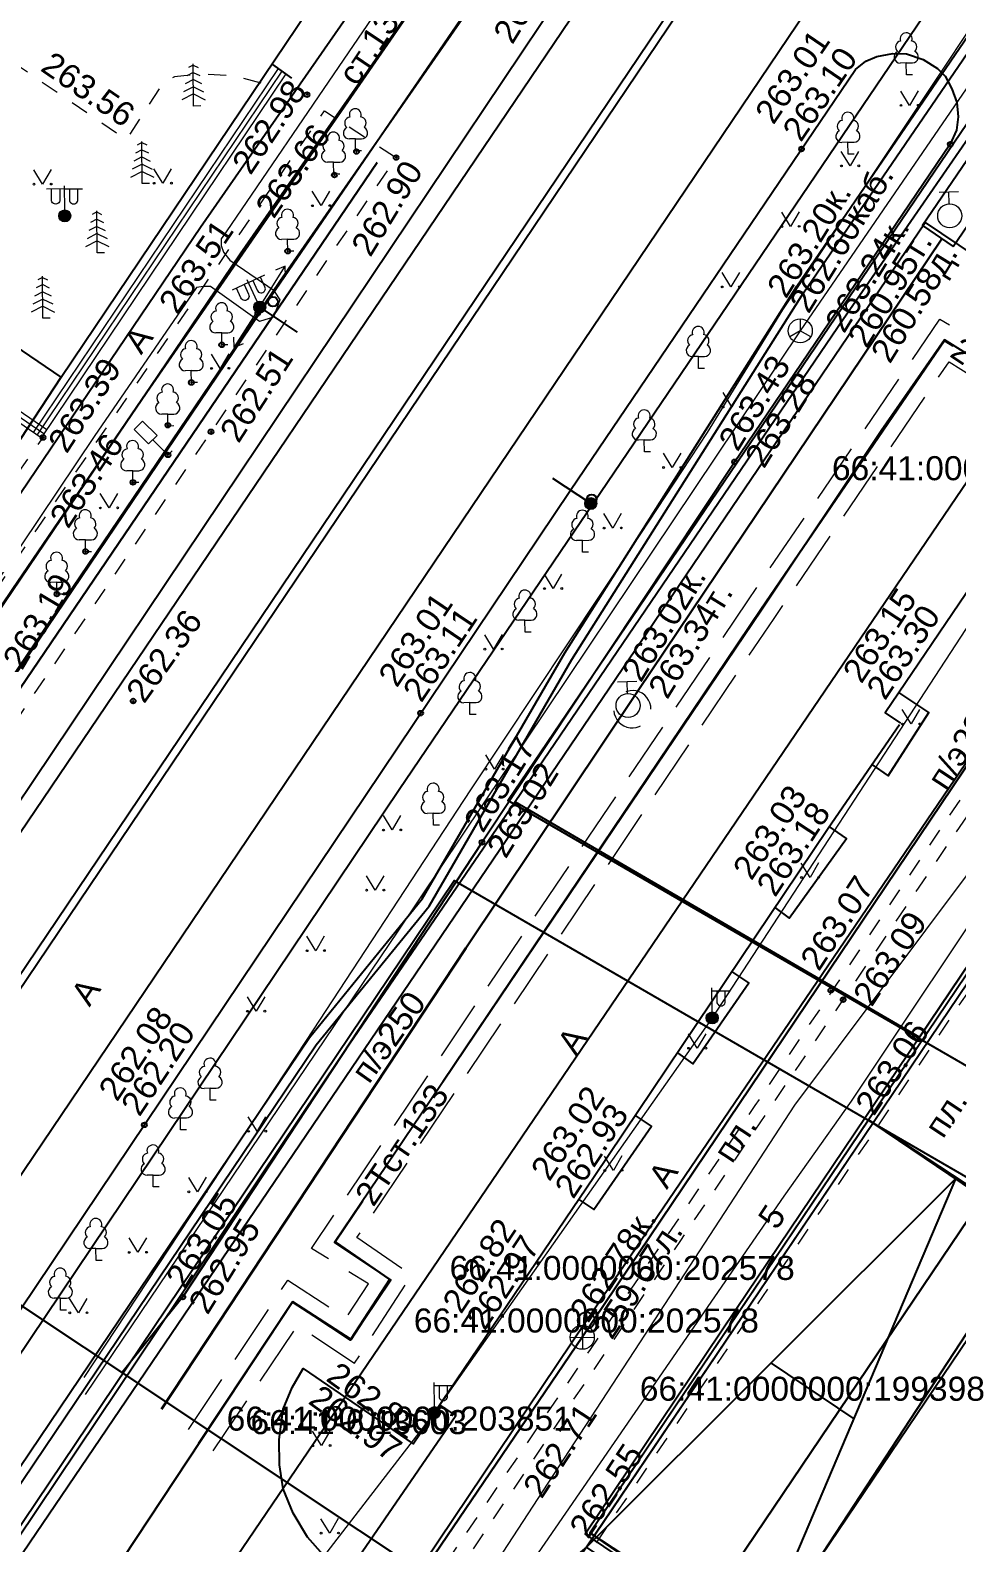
# Model space of a CAD drawing. Header units: metres. Extents: x -1448899 to 1563798, y -293564 to 398817.
# Drawn here: x 1533051.5 to 1533090.1, y 387312.3 to 387375.3 of the extents above; entities that cross this region are included whole.
import ezdxf
from ezdxf.enums import TextEntityAlignment as Align

# ---------------------------------------------------------------- set-up
doc = ezdxf.new("R2010")
doc.units = ezdxf.units.M
doc.set_wipeout_variables(frame=1)
doc.header["$PDMODE"] = 32
doc.header["$PDSIZE"] = 0.2
for name, pattern in [('atp_1.5x1', [2.5, 1.5, -1]), ('atp_1.5x1.5', [3, 1.5, -1.5]), ('atp_5x2', [7, 5, -2])]:
    doc.linetypes.add(name, pattern=pattern)
for name, color, linetype in [('C', 134, 'Continuous'), ('D', 1, 'Continuous'), ('LABELS', 254, 'Continuous'), ('P', 94, 'Continuous'), ('T', 1, 'Continuous'), ('Z', 30, 'Continuous'), ('Автодорожное хозяйство', 7, 'Continuous'), ('Водопроводы', 7, 'Continuous'), ('Газопроводы', 7, 'Continuous'), ('Гидротехнические объекты', 7, 'Continuous'), ('Здания и строения', 7, 'Continuous'), ('Инженерные сооружения', 7, 'Continuous'), ('Кабели низкого напряжения', 7, 'Continuous'), ('Кабели связи', 7, 'Continuous'), ('кадастр', 7, 'Continuous'), ('Канализации', 7, 'Continuous'), ('Крышки колодцев', 7, 'Continuous'), ('Объекты электропередачи', 7, 'Continuous'), ('Ограждения', 7, 'Continuous'), ('Отметка', 7, 'Continuous'), ('Пикет', 7, 'Continuous'), ('Растительность', 7, 'Continuous'), ('Теплосети', 7, 'Continuous'), ('Футляры и каналы', 7, 'Continuous')]:
    doc.layers.add(name, color=color, linetype=linetype)
doc.styles.get("Standard").update_dxf_attribs({"font": 'arial.ttf'})
doc.styles.add('Бм431', font='')
doc.styles.get('Бм431').set_extended_font_data('Bm431', italic=True)
doc.linetypes.add('atp_119_3', pattern='A,4,-2,[131,ltypeshp.shx,S=0.45,R=90,X=0.45,Y=-0.45],8,[131,ltypeshp.shx,S=0.45,R=-90,X=-0.45,Y=0.45],-2,4', length=20)
doc.linetypes.add('atp_122_g', pattern='A,2,-2,3,-0.6,["Г",Бм431,S=2,R=0,X=0,Y=-1],-2.8,3,-2,8,-2,8,-2,6', length=41.4)
doc.linetypes.add('atp_122_k', pattern='A,2,-2,3,-0.6,["К",Бм431,S=2,R=0,X=-0.5,Y=-1],-2,4,-2,8,-2,8,-2,6', length=41.6)
doc.linetypes.add('atp_122_t', pattern='A,2,-2,3,-0.6,["Т",Бм431,S=2,R=0,X=0,Y=-1],-2.8,3,-2,8,-2,8,-2,6', length=41.4)
doc.linetypes.add('atp_122_v', pattern='A,2,-2,3,-0.6,["В",Бм431,S=2,R=0,X=-0.5,Y=-1],-2,4,-2,8,-2,8,-2,6', length=41.6)
doc.linetypes.add('atp_133_t', pattern='A,4,[133,ltypeshp.shx,S=0.12,R=0,X=-0.12,Y=0],0,[133,ltypeshp.shx,S=0.25,R=0,X=-0.25,Y=0],4,-2', length=10)
doc.linetypes.add('atp_280_1', pattern='A,2,[130,ltypeshp.shx,S=0.4191,R=17.354,X=-0.125,Y=-0.4],0,[130,ltypeshp.shx,S=0.4049,R=8.8807,X=-0.0625,Y=-0.4],0.0001,[130,ltypeshp.shx,S=0.4,R=0,X=0,Y=-0.4],0,[130,ltypeshp.shx,S=0.4049,R=-8.8807,X=0.0625,Y=-0.4],0.0001,[130,ltypeshp.shx,S=0.4191,R=-17.354,X=0.125,Y=-0.4],2', length=4.0002)
doc.linetypes.add('atp_472', pattern='A,0,-8,[130,ltypeshp.shx,S=0.4,R=0,X=0,Y=0],0', length=8)
doc.linetypes.add('atp_474_3a', pattern='A,3,-1,1.1,-0.3,[133,ltypeshp.shx,S=0.1,R=0,X=0,Y=0],0.0001,[133,ltypeshp.shx,S=0.2,R=0,X=-0.1,Y=0],0,[133,ltypeshp.shx,S=0.3,R=0,X=-0.2,Y=0],0.0001,[133,ltypeshp.shx,S=0.4,R=0,X=-0.3,Y=0],0,[130,ltypeshp.shx,S=0.2,R=0,X=0.1,Y=0.6],-0.5,1.1,-1', length=8.0002)

# ---------------------------------------------------------------- blocks, each defined once
blk = doc.blocks.new('atp_390e')
at = {"color": 0, "linetype": 'ByBlock', "lineweight": -2}
for p, q in [((0, 2.8), (-0.544, 2.528)), ((0, 3.4), (-0.4, 3.2)), ((0, 3.4), (0.4, 3.2)), ((0, 2.8), (0.544, 2.528)), ((0, 1.6), (-0.832, 1.184)), ((0, 2.2), (-0.688, 1.856)), ((0, 2.2), (0.688, 1.856)), ((0, 1.6), (0.832, 1.184)), ((0, 1), (-0.976, 0.512)), ((0, 1), (0.976, 0.512))]:
    blk.add_line(p, q, dxfattribs=at)
blk.add_lwpolyline([(0.6, 0), (0, 0), (0, 3.5)], dxfattribs=at)
blk = doc.blocks.new('atp_390a')
at = {"color": 0, "linetype": 'ByBlock', "lineweight": -2}
for points in [[(0, 0.99), (-0.51, 0.99)], [(0, 0.99), (0.51, 0.99)], [(0, 0), (0, 0.99)], [(0.5, 0), (0, 0)]]:
    blk.add_lwpolyline(points, dxfattribs=at)
for centre, start, end in [((-0.39, 2.32), 97.9406, 227.8197), ((0, 3), 90, 202.242), ((0, 3), 337.758, 90), ((0.39, 2.32), 312.1803, 82.0594), ((-0.51, 1.49), 115.6346, 270), ((0.51, 1.49), 270, 64.3654)]:
    blk.add_arc(centre, 0.5, start, end, dxfattribs=at)
blk = doc.blocks.new('atp_108a')
at = {"linetype": 'ByBlock', "lineweight": -2}
h = blk.add_hatch(color=0, dxfattribs=at)
edge = h.paths.add_edge_path()
edge.add_arc((0, 0), 0.12, 0, 360)
at = {"color": 0, "linetype": 'ByBlock', "lineweight": -2}
for radius in [0.5, 0.12]:
    blk.add_circle((0, 0), radius, dxfattribs=at)
blk = doc.blocks.new('atp_115c')
at = {"color": 0, "linetype": 'ByBlock', "lineweight": -2}
for points in [[(3.29, -0.5), (4, 0), (3.29, 0.5)], [(0.5, 0), (4, 0)]]:
    blk.add_lwpolyline(points, dxfattribs=at)
blk = doc.blocks.new('atp_110a')
at = {"color": 0, "linetype": 'ByBlock', "lineweight": -2}
for p, q in [((0, 2.25), (-1.5, 2.25)), ((0, 0.5), (0, 2.5)), ((0, 2.25), (1.5, 2.25))]:
    blk.add_line(p, q, dxfattribs=at)
for points in [[(-0.4, 2.25), (-0.4, 1.36, -1.040016), (-1.1, 1.36), (-1.1, 2.25)], [(0.4, 2.25), (0.4, 1.36, 1.040016), (1.1, 1.36), (1.1, 2.25)]]:
    blk.add_lwpolyline(points, format="xyb", dxfattribs=at)
blk = doc.blocks.new('atp_184')
at = {"color": 0, "linetype": 'ByBlock', "lineweight": -2}
blk.add_wipeout([(-0.5, 3.5), (-0.5, 1.8), (0.5, 1.8), (0.5, 3.5)], dxfattribs=at)
blk.add_lwpolyline([(-0.5, 3.5), (-0.5, 1.8), (0.5, 1.8), (0.5, 3.5)], close=True, dxfattribs=at)
blk.add_lwpolyline([(0.5, 0), (0, 0), (0, 1.8)], dxfattribs=at)
blk = doc.blocks.new('atp_304')
at = {"color": 0, "linetype": 'ByBlock', "lineweight": -2}
for p, q in [((-0.8, 2), (0.8, 2)), ((0, 1), (0, 2))]:
    blk.add_line(p, q, dxfattribs=at)
blk.add_circle((0, 0), 1, dxfattribs=at)
blk = doc.blocks.new('atp_117kb')
at = {"color": 0, "linetype": 'ByBlock', "lineweight": -2}
for points in [[(-1, 0), (1, 0)], [(0, 1), (0, -1)]]:
    blk.add_lwpolyline(points, dxfattribs=at)
blk.add_circle((0, 0), 1, dxfattribs=at)
blk = doc.blocks.new('atp_107a')
at = {"linetype": 'ByBlock', "lineweight": -2}
h = blk.add_hatch(color=0, dxfattribs=at)
edge = h.paths.add_edge_path()
edge.add_arc((0, 0), 0.5, 0, 360)
at = {"color": 0, "linetype": 'ByBlock', "lineweight": -2}
blk.add_circle((0, 0), 0.5, dxfattribs=at)
blk = doc.blocks.new('atp_110')
at = {"color": 0, "linetype": 'ByBlock', "lineweight": -2}
for p, q in [((0, 0.5), (0, 2.5)), ((0, 2.25), (1.5, 2.25))]:
    blk.add_line(p, q, dxfattribs=at)
blk.add_lwpolyline([(0.4, 2.25), (0.4, 1.36, 1.040016), (1.1, 1.36), (1.1, 2.25)], format="xyb", dxfattribs=at)
blk = doc.blocks.new('atp_416')
at = {"color": 0, "linetype": 'ByBlock', "lineweight": -2}
blk.add_lwpolyline([(0.72, 1.2), (0, 0), (-0.72, 1.2)], dxfattribs=at)
for centre in [(-0.72, 0), (0.72, 0)]:
    blk.add_circle(centre, 0.075, dxfattribs=at)
blk = doc.blocks.new('atp_117sv')
at = {"color": 0, "linetype": 'ByBlock', "lineweight": -2}
for points in [[(0, 1), (0, 0)], [(0, 0), (-0.87, -0.5)], [(0.87, -0.5), (0, 0)]]:
    blk.add_lwpolyline(points, dxfattribs=at)
blk.add_circle((0, 0), 1, dxfattribs=at)
blk = doc.blocks.new('A$C0BB7152E')
at = {"layer": 'C', "linetype": 'Continuous'}
for points in [[(1532941.74, 387411.13), (1532958.49, 387399.71), (1532958.65, 387399.96), (1532975.2, 387388.67), (1532975.05, 387388.44), (1532992.25, 387378.31), (1532993.53, 387380.47), (1533010.61, 387369.13), (1533043.84, 387347.18), (1533052.81, 387360.85), (1533018.97, 387383.91), (1533017.35, 387381.71), (1532985.42, 387402.85), (1532987.29, 387405.49), (1532970.42, 387416.99), (1532968.64, 387414.18), (1532952.06, 387425.45), (1532954, 387428.19), (1532937.56, 387439.38)], [(1533010.15, 387296.5), (1533022.12, 387314.27), (1533032.71, 387330.02), (1533041.67, 387343.87), (1533043.84, 387347.18), (1533052.81, 387360.85), (1533073.87, 387392.13), (1533084.99, 387408.63), (1533106.37, 387394.23), (1533097.45, 387380.76), (1533085.37, 387363.26), (1533071.71, 387343.18), (1533064.43, 387332.52), (1533041.7, 387298.63)]]:
    blk.add_lwpolyline(points, dxfattribs=at)
at = {"layer": 'D', "linetype": 'Continuous'}
blk.add_lwpolyline([(1533129.58, 387282.98), (1533105.12, 387299.41), (1533105.84, 387301.61), (1533099.46, 387303.76), (1533098.15, 387299.8), (1533094.85, 387300.89), (1533096.15, 387304.84), (1533092.79, 387300.47), (1533074.83, 387312.74), (1533109.35, 387363.93), (1533115.19, 387361.99), (1533115.25, 387362.17), (1533122.06, 387359.93)], dxfattribs=at)
blk.add_lwpolyline([(1533082.72, 387307.55), (1533074.83, 387312.74), (1533086.42, 387329.93), (1533093.35, 387325.38), (1533083.23, 387309.94), (1533083.97, 387309.45)], close=True, dxfattribs=at)
at = {"layer": 'P', "linetype": 'Continuous'}
blk.add_lwpolyline([(1533106.27, 387375.8), (1533097.45, 387380.76), (1533085.37, 387363.26), (1533071.71, 387343.18), (1533088.55, 387333.37), (1533104.41, 387356.92), (1533110.53, 387368.54), (1533111.02, 387369.26), (1533112.47, 387372.36)], close=True, dxfattribs=at)
blk.add_lwpolyline([(1533127.29, 387361.87), (1533116.42, 387366.48), (1533112.28, 387368.61), (1533104.41, 387356.92), (1533088.55, 387333.37), (1533080.91, 387322.02), (1533074.63, 387312.69), (1533097.44, 387297.33), (1533100.79, 387302.31), (1533131.76, 387281.51)], dxfattribs=at)
at = {"layer": 'T', "linetype": 'Continuous'}
for points in [[(1532931.94, 387138.54), (1532961.82, 387183.01), (1532987.59, 387220.92), (1533011.38, 387258.11), (1533018.57, 387266.56), (1533023.77, 387275.33), (1533042.24, 387302.78), (1533044.69, 387305.28), (1533063.43, 387333.06), (1533068.13, 387338.83), (1533074.08, 387349.1), (1533083.72, 387364.36), (1533103.29, 387393), (1533108.95, 387401.48), (1533112.84, 387408.27), (1533130.12, 387432.87)], [(1532931.66, 387138.84), (1532961.54, 387183.3), (1532987.3, 387221.21), (1533011.1, 387258.41), (1533018.29, 387266.86), (1533023.48, 387275.61), (1533041.97, 387303.09), (1533044.42, 387305.59), (1533063.15, 387333.36), (1533067.85, 387339.13), (1533073.79, 387349.38), (1533083.44, 387364.65), (1533103.01, 387393.29), (1533108.66, 387401.76), (1533112.56, 387408.56), (1533129.83, 387433.17)], [(1533330.57, 387567.05), (1533274, 387556.26), (1533216.53, 387544.1), (1533193.93, 387536.43), (1533174.02, 387522.56), (1533148.19, 387484.78), (1533102.62, 387418.08), (1532923.45, 387153.07), (1532596.95, 386668.16), (1532501.82, 386525.68), (1532463.24, 386470.75), (1532364.18, 386323.11), (1532278.05, 386197.05), (1532195.94, 386075.2), (1532063.54, 385880.4), (1531928.37, 385674.27)], [(1531934.83, 385669.49), (1532071.49, 385875.31), (1532203.45, 386070.48), (1532286.31, 386192.02), (1532371.45, 386319.02), (1532470.86, 386466.5), (1532497.05, 386506.13), (1532602.58, 386664.36), (1532929.87, 387147.97), (1533109.5, 387414.14), (1533154.44, 387480.52), (1533178.92, 387517.57), (1533196.83, 387528.9), (1533218.91, 387532.64), (1533276.64, 387542.75), (1533333.71, 387553.63)], [(1532064.33, 385872.03), (1533175.95, 387529.37), (1533203.37, 387541.48)], [(1533216.73, 387532.26), (1533172.46, 387515.46), (1533167.14, 387509.68), (1533152.77, 387486.79), (1533098.63, 387406.47), (1533045.06, 387327.01), (1532998.78, 387258.35), (1532937.35, 387167.22), (1532873.99, 387071.58), (1532810.63, 386975.94), (1532667.81, 386765.52), (1532524.99, 386555.1), (1532479.89, 386488.38), (1532403.68, 386375.5), (1532346.97, 386290.94), (1532292.36, 386209.52), (1532231.58, 386118.89), (1532181.03, 386043.53), (1532122.68, 385957.78), (1533172.46, 387515.46)], [(1533162.43, 387515.89), (1533154.53, 387505.18), (1533111.68, 387441.91), (1533082.13, 387397.43), (1533060.27, 387365.97), (1533034.71, 387328.22), (1532997.57, 387271.25), (1532964.96, 387223.72), (1532933.37, 387176.37), (1532874.68, 387089.36), (1532843.38, 387040.66), (1532805.03, 386986.44), (1532776.13, 386943.81), (1532731.6, 386971.39), (1532708.71, 386938.73), (1532656.13, 386861.1), (1532653.98, 386858.22), (1532649.48, 386852.18), (1532588.17, 386895.63), (1532585.35, 386897.71), (1532581.82, 386900.16), (1532575.32, 386889.29)], [(1532765.03, 386934.85), (1532794.11, 386967.41), (1532818.17, 387003.22), (1532844.83, 387042.56), (1532871.41, 387081.94), (1532896.31, 387118.47), (1532921.55, 387156.25), (1532948, 387192.55), (1532970.65, 387229.72), (1532994.19, 387264.45), (1533016.33, 387297.19), (1533037.77, 387329.04), (1533061.42, 387364.03), (1533084.97, 387398.44)], [(1533047.61, 387281.3), (1533074.68, 387321.58), (1533102.58, 387362.57), (1533103.82, 387364.69), (1533104.73, 387366.24)], [(1533102.88, 387354.1), (1533089.59, 387362.41), (1533086.95, 387358.62), (1533081.97, 387351.15), (1533064.2, 387324.83), (1533066.54, 387323.26), (1533064.86, 387320.76), (1533062.45, 387322.36), (1533030.9, 387274.66), (1533034.14, 387272.58)]]:
    blk.add_lwpolyline(points, dxfattribs=at)
for centre, radius in [((1533061.63, 387364), 0.2), ((1533074.9, 387355.77), 0.2), ((1533074.68, 387321.58), 0.35)]:
    blk.add_circle(centre, radius, dxfattribs=at)
at = {"layer": 'Z', "linetype": 'Continuous'}
for points in [[(1533710.26, 387285.68), (1533629.25, 387271.12), (1533488.73, 387243.43), (1533276.59, 387203.68), (1533212.06, 387524.79), (1533163.69, 387514.22), (1533156.17, 387504.03), (1533113.34, 387440.8), (1533083.78, 387396.31), (1533061.92, 387364.84), (1533036.38, 387327.12), (1532999.24, 387270.14), (1532966.62, 387222.6), (1532935.02, 387175.25), (1532876.35, 387088.27), (1532845.03, 387039.54), (1532806.68, 386985.3), (1532776.71, 386941.1), (1532732.15, 386968.69), (1532710.35, 386937.6), (1532656.87, 386858.62), (1532725.1, 386809.85)], [(1532931.71, 387177.49), (1532963.3, 387224.84), (1532995.91, 387272.36), (1533033.04, 387329.33), (1533058.61, 387367.1), (1533080.48, 387398.55), (1533110.02, 387443.02), (1533152.9, 387506.34), (1533159.62, 387515.45), (1533124.91, 387538.32), (1533068.35, 387576.42), (1532966.96, 387646.24), (1532837.59, 387734.1)], [(1533145.86, 387463.6), (1533120.26, 387421.74), (1533095.98, 387386.6), (1533066.88, 387343.67), (1533041.9, 387306.5), (1533012.85, 387260.72), (1533031.56, 387250.65), (1533052.11, 387238.11), (1533076.83, 387228.48), (1533100.29, 387219.49), (1533134.54, 387212.76)], [(1533137.26, 387216.31), (1533101.39, 387223.35), (1533078.27, 387232.22), (1533053.89, 387241.71), (1533033.56, 387254.13), (1533018.53, 387262.2), (1533045.24, 387304.32), (1533069.17, 387339.9), (1533106.58, 387318.25), (1533135.33, 387310.37)], [(1533137.96, 387313.8), (1533108.14, 387321.97), (1533071.41, 387343.23), (1533099.28, 387384.34), (1533122.61, 387418.07)]]:
    blk.add_lwpolyline(points, dxfattribs=at)
blk.add_lwpolyline([(1533088.78, 387367.3), (1533104.68, 387356.59), (1533100.51, 387350.38), (1533090.81, 387356.92), (1533036.1, 387276.41), (1533040.09, 387273.73), (1533036.01, 387267.4), (1533025.73, 387274.35)], close=True, dxfattribs=at)
at = {"layer": 'LABELS'}
for s, p in [('66:41:0000000:179465', (1533092.09, 387357.065)), ('66:41:0000000:202578', (1533076.17, 387323.77)), ('66:41:0000000:202578', (1533074.68, 387321.58)), ('66:41:0000000:199398', (1533084.09, 387318.74)), ('66:41:0000000:203851', (1533066.89, 387317.495)), ('66:41-6.13603', (1533065.205, 387317.35))]:
    blk.add_text(s, height=1, dxfattribs=at).set_placement(p, align=Align.MIDDLE_CENTER)
blk = doc.blocks.new('A$C0ab4c2d5')
at = {"color": 0, "linetype": 'ByBlock', "lineweight": -2}
blk.add_line((215.364, 56.215), (213.798, 57.268), dxfattribs=at)
for points in [[(202.261, 74.602), (203.045, 74.028)], [(244.406, 71.876), (235.204, 58.506), (227.554, 47.41), (228.185, 46.968)], [(236.542, 5.114), (255.693, 62.243), (250.022, 64), (226.933, 30.361), (214.875, 12.805), (211.119, 7.315)], [(192.321, 58.883), (192.32, 58.883)], [(226.986, 45.255), (227.663, 44.789), (229.376, 47.399), (228.136, 48.254)], [(214.853, 12.772), (213.738, 11.841), (212.689, 11.207), (211.217, 10.688), (210.227, 10.552), (209.367, 10.433), (207.833, 10.562), (206.874, 10.822), (205.781, 11.261), (204.745, 11.843), (203.882, 12.528), (203.237, 13.279), (202.649, 14.284), (202.24, 15.288), (202.093, 16.3), (202.093, 17.346), (202.272, 18.618), (202.656, 19.516), (203.108, 20.295), (207.674, 17.128), (215.295, 28.192), (225.142, 42.621), (228.151, 46.92)], [(222.9, 39.337), (223.499, 38.888), (225.906, 42.186), (225.188, 42.688)], [(218.798, 33.325), (219.428, 32.854), (221.788, 36.21), (221.091, 36.686)], [(214.641, 27.243), (215.269, 26.82), (217.697, 30.271), (217.026, 30.729)], [(214.853, 12.772), (230.335, 27.976), (221.702, 8.068)], [(222.594, 20.374), (226.019, 18.022)]]:
    blk.add_lwpolyline(points)
for points in [[(230.532, 66.803), (232.621, 69.8), (231.352, 70.684), (229.263, 67.687)], [(214.853, 12.772), (226.91, 30.328), (233.76, 25.624), (221.702, 8.068)]]:
    blk.add_lwpolyline(points, close=True)
at = {"layer": 'Автодорожное хозяйство', "color": 7, "linetype": 'atp_1.5x1.5', "lineweight": 15, "ltscale": 0.5, "flags": 128}
for points in [[(201.781, 73.818), (200.603, 74.14), (199.269, 74.225), (198.175, 74.112), (197.712, 73.889), (196.143, 71.512), (185.893, 78.638), (188.473, 82.29), (187.094, 83.31), (182.137, 76.417), (176.979, 80.058), (172.29, 73.431)], [(170.984, 74.633), (170.755, 74.305), (167.991, 70.279), (189.934, 55.423), (192.584, 59.141)], [(174.404, 29.249), (193.2, 56.629), (204.411, 72.653), (207.375, 70.681), (178.337, 28.383)], [(208.182, 10.951), (215.081, 20.997), (222.021, 31.102), (225.208, 35.763), (235.338, 50.639), (249.971, 71.808)], [(250.427, 71.497), (218.86, 25.506), (208.6, 10.497)], [(211.903, 7.978), (215.052, 12.635), (227.11, 30.191), (237.469, 45.299)]]:
    blk.add_lwpolyline(points, dxfattribs=at)
at = {"layer": 'Газопроводы', "ltscale": 0.5}
blk.add_lwpolyline([(204.886, 11.764), (209.45, 18.294), (208.79, 18.748)], dxfattribs=at)
at = {"layer": 'Здания и строения', "color": 7, "linetype": 'atp_1.5x1', "lineweight": 15, "flags": 128}
blk.add_lwpolyline([(217.808, 47.633), (217.798, 47.765), (217.766, 47.892), (217.713, 48.012), (217.64, 48.122), (217.55, 48.218), (217.444, 48.297), (217.327, 48.357), (217.202, 48.396), (217.071, 48.414), (216.94, 48.41), (216.811, 48.383), (216.689, 48.335), (216.576, 48.267), (216.477, 48.181), (216.393, 48.079), (216.328, 47.964), (216.283, 47.841), (216.26, 47.711), (216.259, 47.58), (216.28, 47.45), (216.323, 47.325), (216.386, 47.21), (216.468, 47.107), (216.566, 47.019), (216.678, 46.949), (216.8, 46.899), (216.928, 46.871), (217.059, 46.864), (217.19, 46.88), (217.316, 46.917), (217.434, 46.976), (217.54, 47.053), (217.632, 47.147), (217.707, 47.256), (217.762, 47.375), (217.796, 47.502)], close=True, dxfattribs=at)
at = {"layer": 'Инженерные сооружения', "color": 7, "linetype": 'atp_280_1', "lineweight": 30, "flags": 128}
blk.add_lwpolyline([(177.538, 28.44), (206.591, 70.482)], dxfattribs=at)
at = {"layer": 'Кабели низкого напряжения', "linetype": 'atp_119_3', "lineweight": 15, "ltscale": 0.5, "flags": 128}
for points in [[(239.731, 63.837), (231.135, 51.169), (220.254, 34.759), (208.564, 18.42), (199.419, 6.736)], [(209.275, 9.408), (213.489, 15.757), (217.136, 21.254), (223.672, 31.097), (231.019, 40.759), (237.141, 49.178), (239.736, 52.337), (240.028, 52.67), (240.318, 52.819), (240.567, 52.824), (240.761, 52.736), (240.944, 52.652), (241.82, 52.051)], [(210.214, 8.775), (223.201, 27.318), (226.035, 31.244), (232.782, 41.201), (237.025, 47.751), (237.545, 48.553), (238.538, 48.827), (239.265, 48.328)]]:
    blk.add_lwpolyline(points, dxfattribs=at)
at = {"layer": 'Канализации', "linetype": 'atp_122_k', "lineweight": 30, "ltscale": 0.5, "flags": 128}
blk.add_lwpolyline([(206.457, 9.513), (214.745, 21.507), (235.086, 51.215), (243.129, 63.009), (244.364, 65.089), (245.306, 66.651), (249.542, 63.302)], dxfattribs=at)
at = {"layer": 'Ограждения', "color": 7, "linetype": 'atp_472', "lineweight": 15, "ltscale": 0.5, "elevation": 262.406, "flags": 128}
blk.add_lwpolyline([(192.625, 59.296), (170.869, 74.469)], dxfattribs=at)
at = {"layer": 'Ограждения', "color": 7, "linetype": 'Continuous', "lineweight": 15, "ltscale": 0.5, "elevation": 262.406, "flags": 128}
for points in [[(192.74, 59.46), (170.984, 74.633)], [(202.488, 74.428), (192.181, 59.358)], [(192.511, 59.132), (170.755, 74.305)], [(202.818, 74.202), (192.511, 59.132)]]:
    blk.add_lwpolyline(points, dxfattribs=at)
at = {"layer": 'Ограждения', "color": 7, "linetype": 'atp_474_3a', "lineweight": 15, "ltscale": 0.5, "elevation": 262.406, "flags": 128}
blk.add_lwpolyline([(192.346, 59.245), (202.653, 74.315)], dxfattribs=at)
at = {"layer": 'Пикет', "color": 0}
for p in [(203.686, 73.33, 262.98), (205.727, 70.944, 263.406), (207.375, 70.681), (224.259, 70.908), (230.453, 71.056), (204.8, 69.977, 263.664), (202.832, 66.819, 263.552), (201.566, 64.248, 263.675), (200.054, 62.941, 263.512), (198.778, 61.383, 263.427), (197.789, 59.611, 263.512), (199.58, 59.326), (192.584, 59.141, 263.387), (197.782, 58.376, 263.906), (221.369, 57.904), (196.316, 57.246, 263.457), (194.321, 54.381, 263.454), (193.114, 52.622, 263.234), (196.253, 48.14, 262.361), (208.216, 47.542), (210.73, 42.146), (225.205, 35.868), (225.716, 35.479), (196.58, 30.492), (198.128, 23.314)]:
    blk.add_point(p, dxfattribs=at)
at = {"layer": 'Теплосети', "linetype": 'atp_122_t', "lineweight": 30, "ltscale": 0.5, "flags": 128}
for points in [[(209.02, 32.189), (222.417, 51.745), (230.146, 62.892), (230.503, 62.665)], [(198.735, 17.209), (202.684, 23.073), (205.103, 21.487), (206.757, 23.973), (204.48, 25.562), (205.648, 27.266)]]:
    blk.add_lwpolyline(points, dxfattribs=at)
at = {"layer": 'кадастр', "rotation": 359.5536696139991}
blk.add_blockref('A$C0BB7152E', (-1535830.425, -375345.193), dxfattribs=at)
at = {"layer": 'Объекты электропередачи', "color": 7, "linetype": 'Continuous', "lineweight": 15, "xscale": 0.5, "yscale": 0.5, "zscale": 0.5}
for name, p in [('atp_110a', (193.563, 68.36)), ('atp_107a', (193.563, 68.36)), ('atp_107a', (215.364, 56.215)), ('atp_110', (220.254, 34.759)), ('atp_107a', (220.254, 34.759)), ('atp_110', (208.564, 18.42)), ('atp_107a', (208.564, 18.42))]:
    blk.add_blockref(name, p, dxfattribs=at)
at = {"layer": 'Растительность', "color": 7, "linetype": 'Continuous', "lineweight": 15}
for name, p, xscale, yscale, zscale in [('atp_390a', (228.645, 73.96), 0.5, 0.5, 0.5), ('atp_390e', (198.959, 72.894), 0.5, 0.5, 0.5), ('atp_416', (228.772, 72.689), 0.5, 0.5, 0.5), ('atp_390a', (205.691, 70.976), 0.5, 0.5, 0.5), ('atp_390a', (226.192, 70.675), 0.5, 0.5, 0.5), ('atp_390e', (196.796, 69.688), 0.5, 0.5, 0.5), ('atp_390a', (204.771, 70.014), 0.5, 0.5, 0.5), ('atp_416', (226.272, 70.189), 0.5, 0.5, 0.5), ('atp_416', (192.651, 69.691), 0.5, 0.5, 0.5), ('atp_416', (197.651, 69.691), 0.5, 0.5, 0.5), ('atp_416', (204.236, 68.704), 0.5, 0.5, 0.5), ('atp_390e', (194.898, 66.813), 0.5, 0.5, 0.5), ('atp_390a', (202.832, 66.818), 0.5, 0.5, 0.5), ('atp_416', (223.772, 67.689), 0.5, 0.5, 0.5), ('atp_390e', (192.621, 64.106), 0.5, 0.5, 0.5), ('atp_416', (221.272, 65.189), 0.5, 0.5, 0.5), ('atp_390a', (200.062, 62.942), 0.5, 0.5, 0.5), ('atp_390a', (198.779, 61.382), 0.5, 0.5, 0.5), ('atp_390a', (219.897, 61.803), 0.5, 0.5, 0.5), ('atp_416', (199.987, 61.963), 0.5, 0.5, 0.5), ('atp_390a', (197.787, 59.579), 0.5, 0.5, 0.5), ('atp_416', (221.272, 60.189), 0.5, 0.5, 0.5), ('atp_390a', (217.617, 58.348), 0.5, 0.5, 0.5), ('atp_390a', (196.312, 57.234), 0.5, 0.5, 0.5), ('atp_416', (218.772, 57.689), 0.5, 0.5, 0.5), ('atp_416', (195.309, 56.189), 0.5, 0.5, 0.5), ('atp_390a', (194.315, 54.372), 0.5, 0.5, 0.5), ('atp_390a', (215.013, 54.19), 0.5, 0.5, 0.5), ('atp_416', (216.272, 55.189), 0.5, 0.5, 0.5), ('atp_390a', (193.112, 52.613), 0.5, 0.5, 0.5), ('atp_416', (213.772, 52.689), 0.5, 0.5, 0.5), ('atp_390a', (212.589, 50.886), 0.5, 0.5, 0.5), ('atp_416', (211.272, 50.189), 0.5, 0.5, 0.5), ('atp_390a', (210.271, 47.471), 0.5, 0.5, 0.5), ('atp_416', (228.629, 46.933), 0.5, 0.5, 0.5), ('atp_416', (211.272, 45.189), 0.5, 0.5, 0.5), ('atp_390a', (208.71, 42.875), 0.5, 0.5, 0.5), ('atp_416', (206.991, 42.689), 0.5, 0.5, 0.5), ('atp_416', (224.375, 40.577), 0.5, 0.5, 0.5), ('atp_416', (206.272, 40.189), 0.5, 0.5, 0.5), ('atp_416', (203.772, 37.689), 0.5, 0.5, 0.5), ('atp_416', (201.272, 35.189), 0.5, 0.5, 0.5), ('atp_416', (219.623, 33.506), 0.5, 0.5, 0.5), ('atp_390a', (199.331, 31.499), 0.5, 0.5, 0.5), ('atp_390a', (198.088, 30.272), 0.5, 0.5, 0.5), ('atp_416', (201.272, 30.189), 0.5, 0.5, 0.5), ('atp_390a', (196.931, 27.903), 0.5, 0.5, 0.5), ('atp_416', (216.094, 28.444), 0.5, 0.5, 0.5), ('atp_416', (198.772, 27.689), 0.5, 0.5, 0.5), ('atp_390a', (194.525, 24.863), 0.5, 0.5, 0.5), ('atp_416', (196.272, 25.189), 0.5, 0.5, 0.5), ('atp_390a', (193.028, 22.807), 0.5, 0.5, 0.5), ('atp_416', (193.772, 22.689), 0.5, 0.5, 0.5), ('atp_416', (203.847, 17.081), 0.4999999999999999, 0.4999999999999999, 0.4999999999999999), ('atp_416', (204.166, 13.438), 0.4999999999999999, 0.4999999999999999, 0.4999999999999999)]:
    blk.add_blockref(name, p, dxfattribs=dict(at, xscale=xscale, yscale=yscale, zscale=zscale))
at = {"layer": 'Отметка'}
for s, rotation, p in [('262.99', 58.10062, (212.253, 75.315)), ('ст.133', 55.77152, (205.756, 73.627)), ('263.01', 55.28784, (223.094, 71.888, 263.017)), ('263.56', 324.97838, (192.55, 74.444)), ('263.10', 55.28784, (224.231, 71.154)), ('262.98', 55.87046, (201.309, 69.959, 262.98)), ('263.66', 55.20397, (202.26, 68.134, 263.664)), ('262.90', 58.10062, (206.271, 66.505)), ('262.60каб.', 57.88535, (224.496, 64.007)), ('263.20к.', 57.88535, (223.563, 64.638)), ('263.51', 55.48569, (198.211, 64.171, 263.512)), ('263.24к.', 57.88535, (225.969, 63.174)), ('260.95т.', 57.88535, (226.902, 62.543)), ('260.58д.', 57.88535, (227.866, 61.897)), ('А', 53.54272, (196.696, 62.522, 263.434)), ('263.39', 56.66532, (193.565, 58.423, 263.387)), ('262.51', 56.70044, (200.724, 58.798, 262.507)), ('2Тст.133', 325.78938, (230.311, 62.249)), ('263.43', 57.88535, (221.497, 58.285)), ('263.28', 57.88535, (222.59, 57.572)), ('263.46', 56.02346, (193.601, 55.291, 263.457)), ('263.19', 58.76498, (191.635, 49.418, 263.186)), ('263.02к.', 57.88535, (217.394, 48.708)), ('263.01', 55.7319, (207.234, 48.574, 263.013)), ('263.34т.', 57.88535, (218.487, 47.995)), ('263.15', 56.21967, (226.576, 48.586)), ('262.36', 54.14642, (196.706, 47.989, 262.361)), ('263.11', 55.7319, (208.248, 47.941, 263.013)), ('263.30', 56.21967, (227.555, 47.883)), ('п/э225', 56.21967, (230.051, 44.104)), ('263.17', 57.88535, (210.773, 42.493)), ('263.02', 57.88535, (211.713, 41.414)), ('263.03', 56.21967, (221.934, 40.427)), ('263.18', 56.21967, (222.914, 39.723)), ('263.07', 56.21967, (224.711, 36.627)), ('263.09', 56.21967, (226.899, 35.129)), ('А', 56.04481, (194.333, 35.393)), ('п/э250', 54.28525, (205.949, 32.086)), ('262.08', 55.89417, (195.451, 31.426)), ('262.20', 55.89417, (196.379, 30.793)), ('А', 56.21967, (214.562, 33.206)), ('263.06', 56.21967, (226.955, 30.587)), ('2Тст.133', 55.41686, (206.088, 26.965)), ('263.02', 56.21967, (213.427, 27.966)), ('262.93', 56.21967, (214.411, 27.224)), ('пл.', 56.21967, (229.824, 29.621)), ('пл.', 56.21967, (221.032, 28.651)), ('А', 56.21967, (218.313, 27.603)), ('263.05', 57.88535, (198.212, 23.603)), ('262.95', 57.88535, (199.151, 22.524)), ('262.78к.', 56.21967, (214.993, 22.058)), ('5', 56.21967, (222.872, 25.869)), ('262.82', 56.21967, (209.705, 22.475)), ('262.97', 56.21967, (210.685, 21.771)), ('259.67л.', 56.21967, (215.972, 21.354)), ('262.82', 323.69005, (204.012, 19.815)), ('262.97', 323.69005, (203.266, 18.867)), ('262.71', 56.21967, (212.999, 14.756)), ('262.55', 56.21967, (214.915, 13.064))]:
    blk.add_text(s, height=1, rotation=rotation, dxfattribs=at).set_placement(p)
at = {"layer": 'Автодорожное хозяйство', "color": 7, "linetype": 'Continuous', "lineweight": 15, "xscale": 0.5000000000000001, "yscale": 0.5000000000000001, "zscale": 0.5000000000000001, "rotation": 44.51776234160003}
blk.add_blockref('atp_184', (197.784, 58.371, 264.373), dxfattribs=at)
at = {"layer": 'Объекты электропередачи', "color": 7, "linetype": 'Continuous', "lineweight": 15, "xscale": 0.5000000000000002, "yscale": 0.5000000000000002, "zscale": 0.5000000000000002, "rotation": 301.3259668513361}
blk.add_blockref('atp_108a', (201.652, 64.501, 264.143), dxfattribs=at)
at = {"color": 0, "linetype": 'ByBlock', "lineweight": -2}
blk.add_line((203.218, 63.448, 264.143), (201.652, 64.501, 264.143), dxfattribs=at)
at = {"color": 5, "lineweight": 30}
blk.add_lwpolyline([(216.791, 5.82), (307.271, 137.682), (92.911, 286.428), (0, 152.622), (216.791, 5.82)], dxfattribs=at)
blk.add_lwpolyline([(190.693, 21.867), (214.522, 56.781), (226.532, 74.205), (226.968, 74.545), (227.423, 74.738), (228.089, 74.847), (228.66, 74.833), (229.344, 74.6), (229.945, 74.218), (230.267, 73.897), (230.532, 73.359), (230.737, 72.787), (230.788, 72.196), (230.709, 71.639), (230.453, 71.056), (221.344, 57.868), (210.73, 42.146), (198.128, 23.314), (195.57, 20.189)])
at = {"layer": 'Водопроводы', "linetype": 'atp_122_v', "lineweight": 30, "ltscale": 0.5, "flags": 128}
blk.add_lwpolyline([(197.197, 18.654), (210.021, 37.745), (217.275, 48.415), (230.07, 67.125)], dxfattribs=at)
at = {"layer": 'Газопроводы', "linetype": 'atp_122_g', "lineweight": 30, "ltscale": 0.5, "flags": 128}
blk.add_lwpolyline([(174.242, 27.994), (191.245, 52.808), (196.919, 60.996), (213.696, 84.855), (232.265, 111.739), (245.161, 130.843), (258.315, 150.259), (270.511, 168.055)], dxfattribs=at)
at = {"layer": 'Кабели низкого напряжения', "linetype": 'atp_119_3', "lineweight": 15, "ltscale": 0.5, "flags": 128}
for points in [[(193.991, 19.994), (203.357, 33.952), (210.283, 44.337), (217.085, 54.408), (220.256, 59.136), (223.431, 64.223), (233.115, 78.531), (235.421, 81.963), (243.736, 93.398), (246.212, 96.886), (247.797, 99.451), (250.995, 104.556), (253.512, 108.69), (255.024, 110.922), (263.211, 121.907), (269.124, 130.595), (274.645, 138.518), (281.588, 148.463), (285.451, 154.056)], [(225.449, 99.109), (225.089, 98.642), (224.846, 98.601), (224.595, 98.559), (223.491, 99.304), (223.008, 99.497), (222.618, 99.503), (222.276, 99.383), (219.104, 94.8), (212.098, 84.698), (205.234, 74.801), (200.271, 67.643), (200.069, 67.351), (200.068, 67.081), (200.162, 66.796), (200.421, 66.462), (201.033, 66.036), (202.208, 65.218), (202.287, 65.117), (202.485, 64.79), (202.22, 64.08), (201.633, 63.899), (199.61, 65.371), (199.318, 65.374), (199.021, 65.33), (194.713, 59.172), (189.324, 51.288), (184.182, 43.928), (175.967, 31.989), (175.914, 31.702), (178.174, 29.98), (176.868, 30.29), (175.77, 30.898), (175.358, 30.895), (175.169, 30.789)]]:
    blk.add_lwpolyline(points, dxfattribs=at)
at = {"layer": 'Кабели связи', "linetype": 'atp_133_t', "lineweight": 15, "flags": 128}
blk.add_lwpolyline([(286.368, 153.382), (274.747, 136.86), (257.637, 111.737), (242.934, 90.289), (224.146, 63.336), (207.22, 38.52), (194.03, 19.285)], dxfattribs=at)
at = {"layer": 'Объекты электропередачи', "color": 7, "linetype": 'Continuous', "lineweight": 15}
for name, xscale, yscale, zscale, rotation in [('atp_115c', 0.5000000000000002, 0.5000000000000002, 0.5000000000000002, 57.87366542912334), ('atp_110a', 0.5, 0.5, 0.5, 24.45325562013044), ('atp_115c', 0.4999999999999994, 0.4999999999999994, 0.4999999999999994, 236.9661055709626)]:
    blk.add_blockref(name, (201.652, 64.501, 264.143), dxfattribs=dict(at, xscale=xscale, yscale=yscale, zscale=zscale, rotation=rotation))
at = {"layer": 'Объекты электропередачи', "color": 7, "linetype": 'Continuous', "lineweight": 15, "xscale": 0.5, "yscale": 0.5, "zscale": 0.5}
blk.add_blockref('atp_107a', (201.652, 64.501, 264.143), dxfattribs=at)
at = {"layer": 'Гидротехнические объекты', "color": 7, "linetype": 'Continuous', "lineweight": 15, "xscale": 0.5000000000000016, "yscale": 0.5000000000000016, "zscale": 0.5000000000000016, "rotation": 1.401176015855874}
for p in [(230.404, 68.078), (216.853, 47.794)]:
    blk.add_blockref('atp_304', p, dxfattribs=at)
at = {"layer": 'Крышки колодцев', "color": 7, "linetype": 'Continuous', "lineweight": 15}
for name, p, xscale, yscale, zscale in [('atp_117sv', (224.146, 63.336), 0.4999999999999999, 0.4999999999999999, 0.4999999999999999), ('atp_117kb', (214.745, 21.507), 0.5, 0.5, 0.5)]:
    blk.add_blockref(name, p, dxfattribs=dict(at, xscale=xscale, yscale=yscale, zscale=zscale))
at = {"layer": 'Футляры и каналы', "color": 7, "linetype": 'atp_5x2', "lineweight": 15, "ltscale": 0.5, "flags": 128}
for points in [[(198.321, 17.789), (202.505, 23.975), (204.918, 22.393), (205.855, 23.802), (203.504, 25.298), (221.877, 52.118), (229.966, 63.783), (243.818, 55.005)], [(199.345, 16.901), (202.897, 22.089), (205.252, 20.5), (207.664, 24.145), (205.395, 25.729), (222.961, 51.371), (230.328, 61.995), (243.114, 53.893)]]:
    blk.add_lwpolyline(points, dxfattribs=at)

msp = doc.modelspace()

# ---------------------------------------------------------------- block references
at = {"layer": 'Газопроводы', "rotation": 0.4463303860005405}
msp.add_blockref('A$C0ab4c2d5', (1532859.941, 387297.702), dxfattribs=at)

# ---------------------------------------------------------------- next in the draw order: linework, layer by layer
at = {"layer": 'Газопроводы', "color": 6, "lineweight": 200}
msp.add_circle((1532929.516, 387447.663), 11368.91, dxfattribs=at)

doc.saveas('drawing.dxf')
